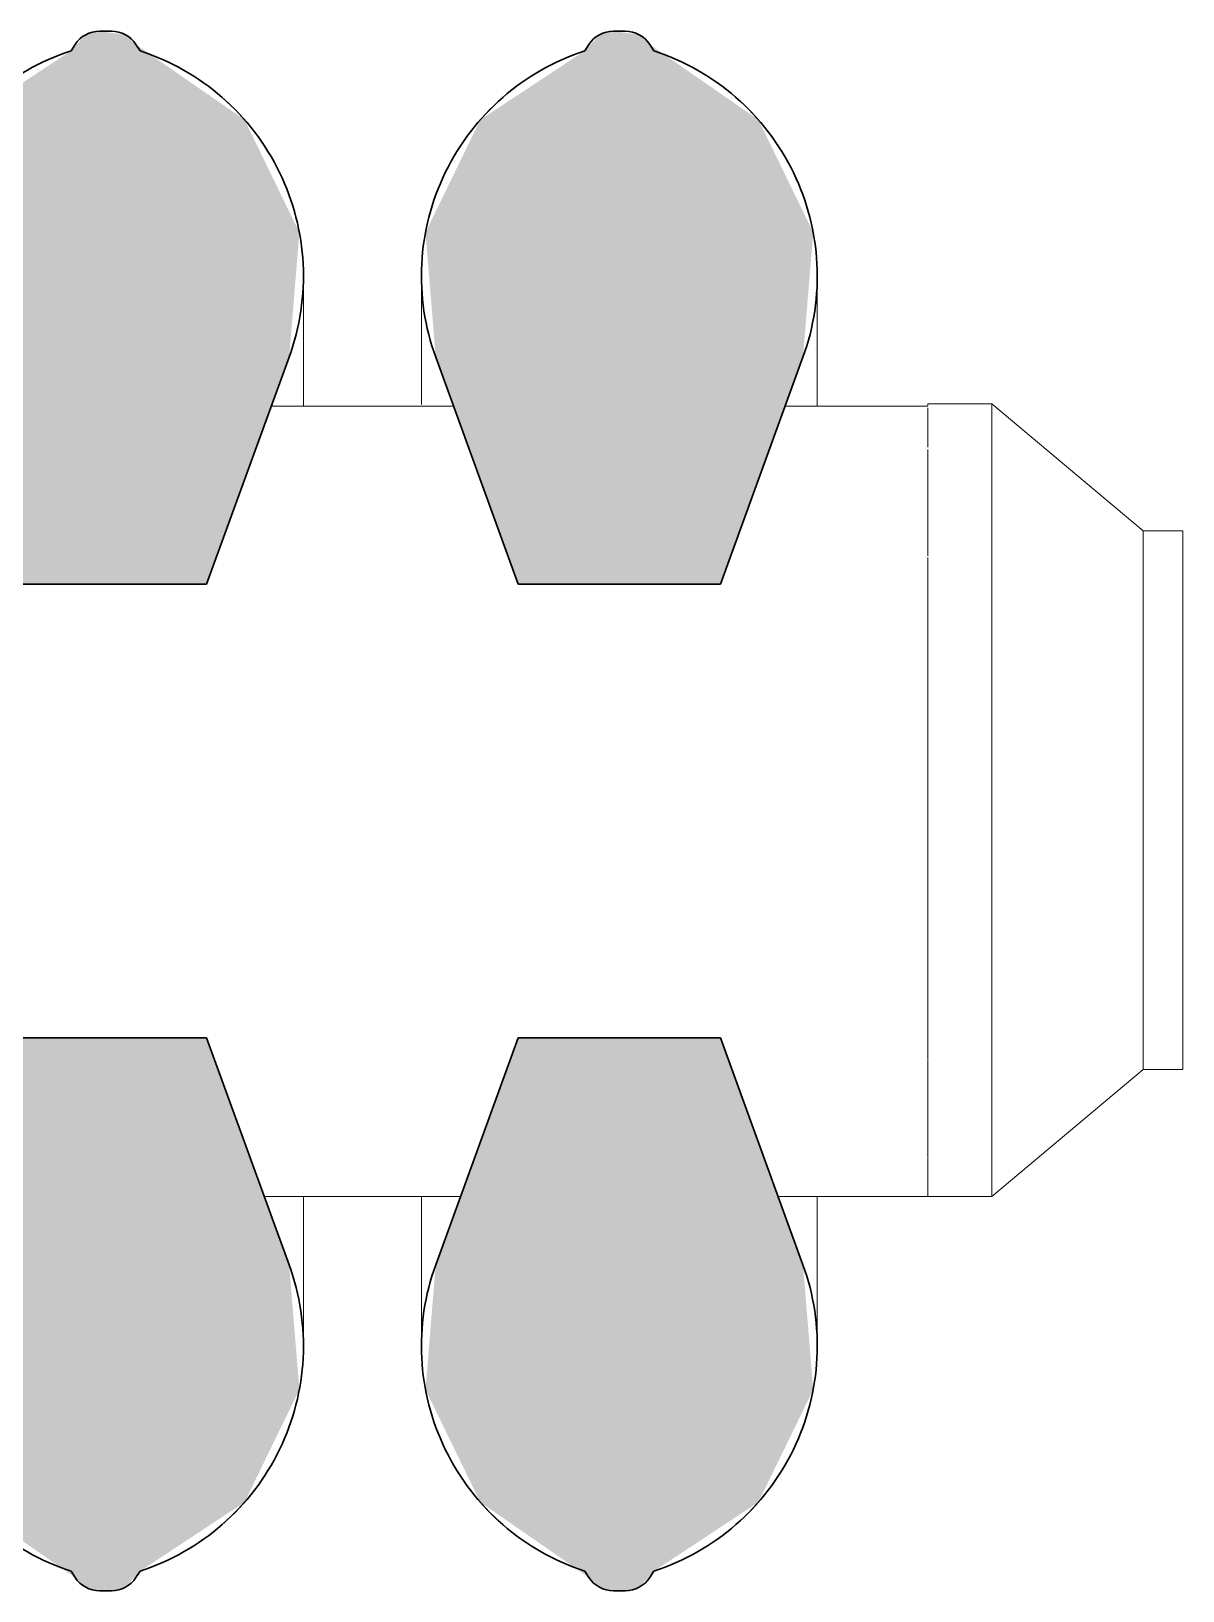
# Model space of a CAD drawing. Header units: inches. Extents: x -4688 to 1542, y -3558 to 978.
# Drawn here: x -97.89 to -90.61, y 108.66 to 118.53 of the extents above; entities that cross this region are included whole.
import ezdxf

# ---------------------------------------------------------------- set-up
doc = ezdxf.new("R2010")
doc.units = ezdxf.units.IN
doc.header["$MEASUREMENT"] = 0
doc.layers.add('A-GENM', color=13, linetype='Continuous', lineweight=9)

# ---------------------------------------------------------------- blocks, each defined once
blk = doc.blocks.new('Cast_Iron_Radiator_8182 - Cast_Iron_Radiator_8182-V84-1st Floor Power _ Signal')
at = {"layer": 'A-GENM'}
h = blk.add_hatch(color=7, dxfattribs=at)
h.paths.add_polyline_path([(10.537, -4.9326), (10.6255, -4.9102), (10.7182, -4.8088), (11.3795, -4.3723), (11.7262, -3.6598), (11.6614, -2.87), (11.1391, -1.4349), (9.8609, -1.4349), (9.3386, -2.87), (9.2738, -3.6598), (9.6205, -4.3723), (10.3074, -4.8481), (10.3745, -4.9102), (10.463, -4.9326)], flags=0)
h.paths.add_polyline_path([(11.1391, 1.4349), (11.6614, 2.87), (11.7262, 3.6598), (11.3795, 4.3723), (10.6926, 4.8481), (10.6255, 4.9102), (10.463, 4.9326), (10.3745, 4.9102), (10.2818, 4.8088), (9.6205, 4.3723), (9.2738, 3.6598), (9.3386, 2.87), (9.8609, 1.4349)], flags=0)
h = blk.add_hatch(color=7, dxfattribs=at)
h.paths.add_polyline_path([(13.787, -4.9326), (13.8755, -4.9102), (13.9682, -4.8088), (14.6295, -4.3723), (14.9762, -3.6598), (14.9114, -2.87), (14.3891, -1.4349), (13.1109, -1.4349), (12.5886, -2.87), (12.5238, -3.6598), (12.8705, -4.3723), (13.5574, -4.8481), (13.6245, -4.9102), (13.713, -4.9326)], flags=0)
h.paths.add_polyline_path([(14.3891, 1.4349), (14.9114, 2.87), (14.9762, 3.6598), (14.6295, 4.3723), (13.9426, 4.8481), (13.8755, 4.9102), (13.713, 4.9326), (13.6245, 4.9102), (13.5318, 4.8088), (12.8705, 4.3723), (12.5238, 3.6598), (12.5886, 2.87), (13.1109, 1.4349)], flags=0)
at = {"layer": 'A-GENM', "color": 8, "lineweight": 30}
for p, q in [((10.537, 4.9326), (10.463, 4.9326)), ((13.787, 4.9326), (13.713, 4.9326)), ((10.3074, 4.8481), (10.2818, 4.8088)), ((10.7182, 4.8088), (10.6926, 4.8481)), ((13.5574, 4.8481), (13.5318, 4.8088)), ((13.9682, 4.8088), (13.9426, 4.8481)), ((11.1391, 1.4349), (11.6614, 2.87)), ((12.5886, 2.87), (13.1109, 1.4349)), ((14.3891, 1.4349), (14.9114, 2.87)), ((9.8609, 1.4349), (11.1391, 1.4349)), ((13.1109, 1.4349), (14.3891, 1.4349)), ((11.1391, -1.4349), (9.8609, -1.4349)), ((11.6614, -2.87), (11.1391, -1.4349)), ((13.1109, -1.4349), (12.5886, -2.87)), ((14.3891, -1.4349), (13.1109, -1.4349)), ((14.9114, -2.87), (14.3891, -1.4349)), ((10.2818, -4.8088), (10.3074, -4.8481)), ((10.6926, -4.8481), (10.7182, -4.8088)), ((13.5318, -4.8088), (13.5574, -4.8481)), ((13.9426, -4.8481), (13.9682, -4.8088)), ((10.463, -4.9326), (10.537, -4.9326)), ((13.713, -4.9326), (13.787, -4.9326))]:
    blk.add_line(p, q, dxfattribs=at)
at = {"layer": 'A-GENM'}
for p, q in [((16.1062, 2.5747), (15.7015, 2.5747)), ((15.7015, 2.5747), (15.7015, 2.5648)), ((17.0638, 1.7712), (16.1062, 2.5747)), ((16.1062, -2.4384), (16.1062, 2.5747)), ((12.7008, 2.5616), (11.5492, 2.5616)), ((15.7015, 2.5616), (14.7992, 2.5616)), ((15.7015, 2.5509), (15.7015, 2.4358)), ((15.7015, 2.4524), (15.7015, 2.301)), ((15.7015, 2.2867), (15.7015, 2.0159)), ((15.7015, 2.0319), (15.7015, 1.6147)), ((17.3138, 1.7712), (17.0638, 1.7712)), ((17.0638, 1.7712), (17.0638, -1.6349)), ((17.3138, 1.7712), (17.3138, -1.6349)), ((15.7015, 1.6041), (15.7015, 1.2077)), ((15.7015, 1.2196), (15.7015, 0.8283)), ((15.7015, 0.8254), (15.7015, 0.3525)), ((15.7015, 0.3565), (15.7015, -0.1941)), ((15.7015, -0.1904), (15.7015, -0.7146)), ((15.7015, -0.7166), (15.7015, -1.0603)), ((15.7015, -1.0511), (15.7015, -1.567)), ((15.7015, -1.5729), (15.7015, -1.7042)), ((16.1062, -2.4384), (17.0638, -1.6349)), ((17.0638, -1.6349), (17.3138, -1.6349)), ((15.7015, -1.7067), (15.7015, -1.7925)), ((15.7015, -1.7844), (15.7015, -2.1884)), ((15.7015, -2.1923), (15.7015, -2.2961)), ((15.7015, -2.2911), (15.7015, -2.4384)), ((11.5043, -2.4384), (12.7457, -2.4384)), ((14.7543, -2.4384), (15.7015, -2.4384)), ((15.7015, -2.4384), (16.1062, -2.4384))]:
    blk.add_line(p, q, dxfattribs=at)
at = {"layer": 'A-GENM', "flags": 128}
for points in [[(10.3306, 4.877), (10.3359, 4.8822), (10.3414, 4.8872), (10.3471, 4.892)], [(10.4056, 4.9235), (10.4127, 4.9257), (10.4198, 4.9275), (10.4271, 4.9291)], [(10.5738, 4.9289), (10.5811, 4.9273), (10.5883, 4.9254), (10.5953, 4.9232)], [(10.6537, 4.8914), (10.6593, 4.8866), (10.6648, 4.8816), (10.6701, 4.8764)], [(13.5806, 4.877), (13.5859, 4.8822), (13.5914, 4.8872), (13.5971, 4.892)], [(13.6556, 4.9235), (13.6627, 4.9257), (13.6698, 4.9275), (13.6771, 4.9291)], [(13.8238, 4.9289), (13.8311, 4.9273), (13.8383, 4.9254), (13.8453, 4.9232)], [(13.9037, 4.8914), (13.9093, 4.8866), (13.9148, 4.8816), (13.9201, 4.8764)], [(9.9888, 4.6767), (10.0411, 4.706), (10.0946, 4.7332), (10.1491, 4.7583), (10.2046, 4.7811), (10.2609, 4.8018), (10.2818, 4.8088)], [(10.7182, 4.8088), (10.7748, 4.789), (10.8306, 4.7669), (10.8855, 4.7427), (10.9394, 4.7163), (10.9921, 4.6877), (11.0437, 4.6571), (11.094, 4.6244), (11.143, 4.5897), (11.1905, 4.5531), (11.2366, 4.5146), (11.281, 4.4744), (11.3238, 4.4323), (11.3649, 4.3886), (11.4043, 4.3433), (11.4417, 4.2965), (11.4773, 4.2482), (11.5109, 4.1985), (11.5425, 4.1475), (11.5721, 4.0952), (11.5995, 4.0419), (11.6247, 3.9875), (11.6478, 3.9321), (11.6687, 3.8758), (11.6872, 3.8188), (11.7035, 3.761), (11.7174, 3.7027), (11.7291, 3.6438), (11.7383, 3.5845), (11.7452, 3.5249), (11.7496, 3.4651), (11.7517, 3.4051), (11.7519, 3.3831)], [(12.4981, 3.3831), (12.4993, 3.4431), (12.5029, 3.5029), (12.5089, 3.5626), (12.5173, 3.6221), (12.528, 3.6811), (12.5411, 3.7396), (12.5565, 3.7976), (12.5743, 3.8549), (12.5943, 3.9115), (12.6165, 3.9672), (12.641, 4.022), (12.6676, 4.0757), (12.6964, 4.1284), (12.7272, 4.1799), (12.7601, 4.23), (12.795, 4.2789), (12.8318, 4.3263), (12.8704, 4.3722), (12.9109, 4.4165), (12.953, 4.4591), (12.9969, 4.5), (13.0424, 4.5392), (13.0894, 4.5765), (13.1378, 4.6119), (13.1877, 4.6453), (13.2388, 4.6767), (13.2911, 4.706), (13.3446, 4.7332), (13.3991, 4.7583), (13.4546, 4.7811), (13.5109, 4.8018), (13.5318, 4.8088)], [(13.9682, 4.8088), (14.0248, 4.789), (14.0806, 4.7669), (14.1355, 4.7427), (14.1894, 4.7163), (14.2421, 4.6877), (14.2937, 4.6571), (14.344, 4.6244), (14.393, 4.5897), (14.4405, 4.5531), (14.4866, 4.5146), (14.531, 4.4744), (14.5738, 4.4323), (14.6149, 4.3886), (14.6543, 4.3433), (14.6917, 4.2965), (14.7273, 4.2482), (14.7609, 4.1985), (14.7925, 4.1475), (14.8221, 4.0952), (14.8495, 4.0419), (14.8747, 3.9875), (14.8978, 3.9321), (14.9187, 3.8758), (14.9372, 3.8188), (14.9535, 3.761), (14.9674, 3.7027), (14.9791, 3.6438), (14.9883, 3.5845), (14.9952, 3.5249), (14.9996, 3.4651), (15.0017, 3.4051), (15.0019, 3.3831)], [(11.7519, 3.3831), (11.7519, 3.3812), (11.7519, 3.3755), (11.7519, 3.3659), (11.7519, 3.3526), (11.7519, 3.3356), (11.7519, 3.3148), (11.7519, 3.2903), (11.7519, 3.2621), (11.7519, 3.2303), (11.7519, 3.195), (11.7519, 3.1561), (11.7519, 3.1138), (11.7519, 3.0681), (11.7519, 3.0191), (11.7519, 2.9668), (11.7519, 2.9115), (11.7519, 2.853), (11.7519, 2.7916), (11.7519, 2.7273), (11.7519, 2.6603), (11.7519, 2.5906), (11.7519, 2.5616)], [(12.4981, 2.5714), (12.4981, 2.6418), (12.4981, 2.7095), (12.4981, 2.7745), (12.4981, 2.8367), (12.4981, 2.896), (12.4981, 2.9522), (12.4981, 3.0053), (12.4981, 3.0552), (12.4981, 3.1018), (12.4981, 3.145), (12.4981, 3.1848), (12.4981, 3.2211), (12.4981, 3.2539), (12.4981, 3.283), (12.4981, 3.3085), (12.4981, 3.3303), (12.4981, 3.3484), (12.4981, 3.3627), (12.4981, 3.3733), (12.4981, 3.38), (12.4981, 3.3829), (12.4981, 3.3831)], [(15.0019, 3.3831), (15.0019, 3.3812), (15.0019, 3.3755), (15.0019, 3.3659), (15.0019, 3.3526), (15.0019, 3.3356), (15.0019, 3.3148), (15.0019, 3.2903), (15.0019, 3.2621), (15.0019, 3.2303), (15.0019, 3.195), (15.0019, 3.1561), (15.0019, 3.1138), (15.0019, 3.0681), (15.0019, 3.0191), (15.0019, 2.9668), (15.0019, 2.9115), (15.0019, 2.853), (15.0019, 2.7916), (15.0019, 2.7273), (15.0019, 2.6603), (15.0019, 2.5906), (15.0019, 2.5616)], [(11.7519, -2.4384), (11.7519, -2.4985), (11.7519, -2.5714), (11.7519, -2.6418), (11.7519, -2.7095), (11.7519, -2.7745), (11.7519, -2.8367), (11.7519, -2.896), (11.7519, -2.9522), (11.7519, -3.0053), (11.7519, -3.0552), (11.7519, -3.1018), (11.7519, -3.145), (11.7519, -3.1848), (11.7519, -3.2211), (11.7519, -3.2539), (11.7519, -3.283), (11.7519, -3.3085), (11.7519, -3.3303), (11.7519, -3.3484), (11.7519, -3.3627), (11.7519, -3.3733), (11.7519, -3.38), (11.7519, -3.3829), (11.7519, -3.3831)], [(12.4981, -3.3831), (12.4981, -3.3812), (12.4981, -3.3755), (12.4981, -3.3659), (12.4981, -3.3526), (12.4981, -3.3356), (12.4981, -3.3148), (12.4981, -3.2903), (12.4981, -3.2621), (12.4981, -3.2303), (12.4981, -3.195), (12.4981, -3.1561), (12.4981, -3.1138), (12.4981, -3.0681), (12.4981, -3.0191), (12.4981, -2.9668), (12.4981, -2.9115), (12.4981, -2.853), (12.4981, -2.7916), (12.4981, -2.7273), (12.4981, -2.6603), (12.4981, -2.5906), (12.4981, -2.5184), (12.4981, -2.4437)], [(15.0019, -2.4358), (15.0019, -2.4985), (15.0019, -2.5714), (15.0019, -2.6418), (15.0019, -2.7095), (15.0019, -2.7745), (15.0019, -2.8367), (15.0019, -2.896), (15.0019, -2.9522), (15.0019, -3.0053), (15.0019, -3.0552), (15.0019, -3.1018), (15.0019, -3.145), (15.0019, -3.1848), (15.0019, -3.2211), (15.0019, -3.2539), (15.0019, -3.283), (15.0019, -3.3085), (15.0019, -3.3303), (15.0019, -3.3484), (15.0019, -3.3627), (15.0019, -3.3733), (15.0019, -3.38), (15.0019, -3.3829), (15.0019, -3.3831)], [(10.2818, -4.8088), (10.2252, -4.789), (10.1694, -4.7669), (10.1145, -4.7427), (10.0606, -4.7163), (10.0079, -4.6877)], [(11.7519, -3.3831), (11.7507, -3.4431), (11.7471, -3.5029), (11.7411, -3.5626), (11.7327, -3.6221), (11.722, -3.6811), (11.7089, -3.7396), (11.6935, -3.7976), (11.6757, -3.8549), (11.6557, -3.9115), (11.6335, -3.9672), (11.609, -4.022), (11.5824, -4.0757), (11.5536, -4.1284), (11.5228, -4.1799), (11.4899, -4.23), (11.455, -4.2789), (11.4182, -4.3263), (11.3796, -4.3722), (11.3391, -4.4165), (11.297, -4.4591), (11.2531, -4.5), (11.2076, -4.5392), (11.1606, -4.5765), (11.1122, -4.6119), (11.0623, -4.6453), (11.0112, -4.6767), (10.9589, -4.706), (10.9054, -4.7332), (10.8509, -4.7583), (10.7954, -4.7811), (10.7391, -4.8018), (10.7182, -4.8088)], [(13.5318, -4.8088), (13.4752, -4.789), (13.4194, -4.7669), (13.3645, -4.7427), (13.3106, -4.7163), (13.2579, -4.6877), (13.2063, -4.6571), (13.156, -4.6244), (13.107, -4.5897), (13.0595, -4.5531), (13.0134, -4.5146), (12.969, -4.4744), (12.9262, -4.4323), (12.8851, -4.3886), (12.8457, -4.3433), (12.8083, -4.2965), (12.7727, -4.2482), (12.7391, -4.1985), (12.7075, -4.1475), (12.6779, -4.0952), (12.6505, -4.0419), (12.6253, -3.9875), (12.6022, -3.9321), (12.5813, -3.8758), (12.5628, -3.8188), (12.5465, -3.761), (12.5326, -3.7027), (12.5209, -3.6438), (12.5117, -3.5845), (12.5048, -3.5249), (12.5004, -3.4651), (12.4983, -3.4051), (12.4981, -3.3831)], [(15.0019, -3.3831), (15.0007, -3.4431), (14.9971, -3.5029), (14.9911, -3.5626), (14.9827, -3.6221), (14.972, -3.6811), (14.9589, -3.7396), (14.9435, -3.7976), (14.9257, -3.8549), (14.9057, -3.9115), (14.8835, -3.9672), (14.859, -4.022), (14.8324, -4.0757), (14.8036, -4.1284), (14.7728, -4.1799), (14.7399, -4.23), (14.705, -4.2789), (14.6682, -4.3263), (14.6296, -4.3722), (14.5891, -4.4165), (14.547, -4.4591), (14.5031, -4.5), (14.4576, -4.5392), (14.4106, -4.5765), (14.3622, -4.6119), (14.3123, -4.6453), (14.2612, -4.6767), (14.2089, -4.706), (14.1554, -4.7332), (14.1009, -4.7583), (14.0454, -4.7811), (13.9891, -4.8018), (13.9682, -4.8088)], [(10.3463, -4.8914), (10.3407, -4.8866), (10.3352, -4.8816), (10.3299, -4.8764)], [(10.4262, -4.9289), (10.4189, -4.9273), (10.4117, -4.9254), (10.4047, -4.9232)], [(10.5944, -4.9235), (10.5873, -4.9257), (10.5802, -4.9275), (10.5729, -4.9291)], [(10.6694, -4.877), (10.6641, -4.8822), (10.6586, -4.8872), (10.6529, -4.892)], [(13.5963, -4.8914), (13.5907, -4.8866), (13.5852, -4.8816), (13.5799, -4.8764)], [(13.6762, -4.9289), (13.6689, -4.9273), (13.6617, -4.9254), (13.6547, -4.9232)], [(13.8444, -4.9235), (13.8373, -4.9257), (13.8302, -4.9275), (13.8229, -4.9291)], [(13.9194, -4.877), (13.9141, -4.8822), (13.9086, -4.8872), (13.9029, -4.892)]]:
    blk.add_lwpolyline(points, dxfattribs=at)
at = {"layer": 'A-GENM', "color": 8, "lineweight": 30}
for centre, radius, start, end in [((10.463, 4.7471), 0.1855, 90, 147), ((10.537, 4.7471), 0.1855, 33, 90), ((13.713, 4.7471), 0.1855, 90, 147), ((13.787, 4.7471), 0.1855, 33, 90), ((10.7481, 3.3831), 1.5, 108.11058, 200), ((10.2519, 3.3831), 1.5, 340, 71.88942), ((13.9981, 3.3831), 1.5, 108.11058, 200), ((13.5019, 3.3831), 1.5, 340, 71.88942), ((10.7481, -3.3831), 1.5, 160, 251.88942), ((10.2519, -3.3831), 1.5, 288.11058, 20), ((13.9981, -3.3831), 1.5, 160, 251.88942), ((13.5019, -3.3831), 1.5, 288.11058, 20), ((10.463, -4.7471), 0.1855, 213, 270), ((10.537, -4.7471), 0.1855, 270, 327), ((13.713, -4.7471), 0.1855, 213, 270), ((13.787, -4.7471), 0.1855, 270, 327)]:
    blk.add_arc(centre, radius, start, end, dxfattribs=at)

msp = doc.modelspace()

# ---------------------------------------------------------------- block references
at = {"layer": 'A-GENM'}
msp.add_blockref('Cast_Iron_Radiator_8182 - Cast_Iron_Radiator_8182-V84-1st Floor Power _ Signal', (-107.9216, 113.5956), dxfattribs=at)

doc.saveas('drawing.dxf')
